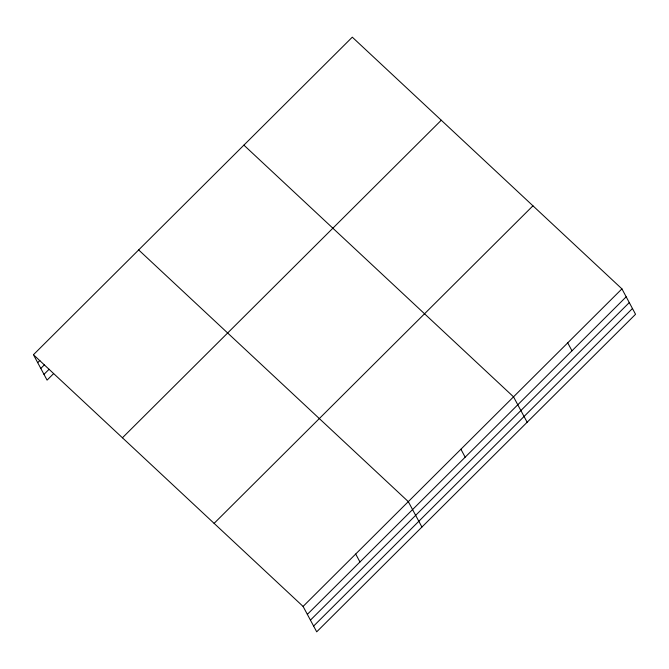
<?xml version="1.0" encoding="UTF-8"?>
<svg xmlns="http://www.w3.org/2000/svg" width="669" height="669" viewBox="0 0 669 669"><rect width="100%" height="100%" fill="white"/><g stroke="black" fill="none" stroke-linecap="round" stroke-linejoin="round"><path stroke-width="1" d="M33.45 354.721L352.295 37.171L621.927 288.874L635.55 314.279L316.705 631.829L303.082 606.423L33.45 354.721L47.073 380.126L53.645 373.578M37.707 362.657L39.897 360.474M40.801 368.427L44.455 364.781M43.978 374.364L49.096 369.263M122.427 437.785L441.272 120.236M214.105 523.359L532.95 205.809M303.082 606.423L621.927 288.874M307.347 614.368L626.184 296.819M310.433 620.13L629.278 302.58M313.619 626.067L632.456 308.518M243.884 145.14L513.524 396.842L527.147 422.248M138.667 249.93L408.307 501.633L421.922 527.038M567.722 342.863L571.978 350.799M460.916 449.242L465.172 457.178M355.699 554.032L359.955 561.968"/></g></svg>
